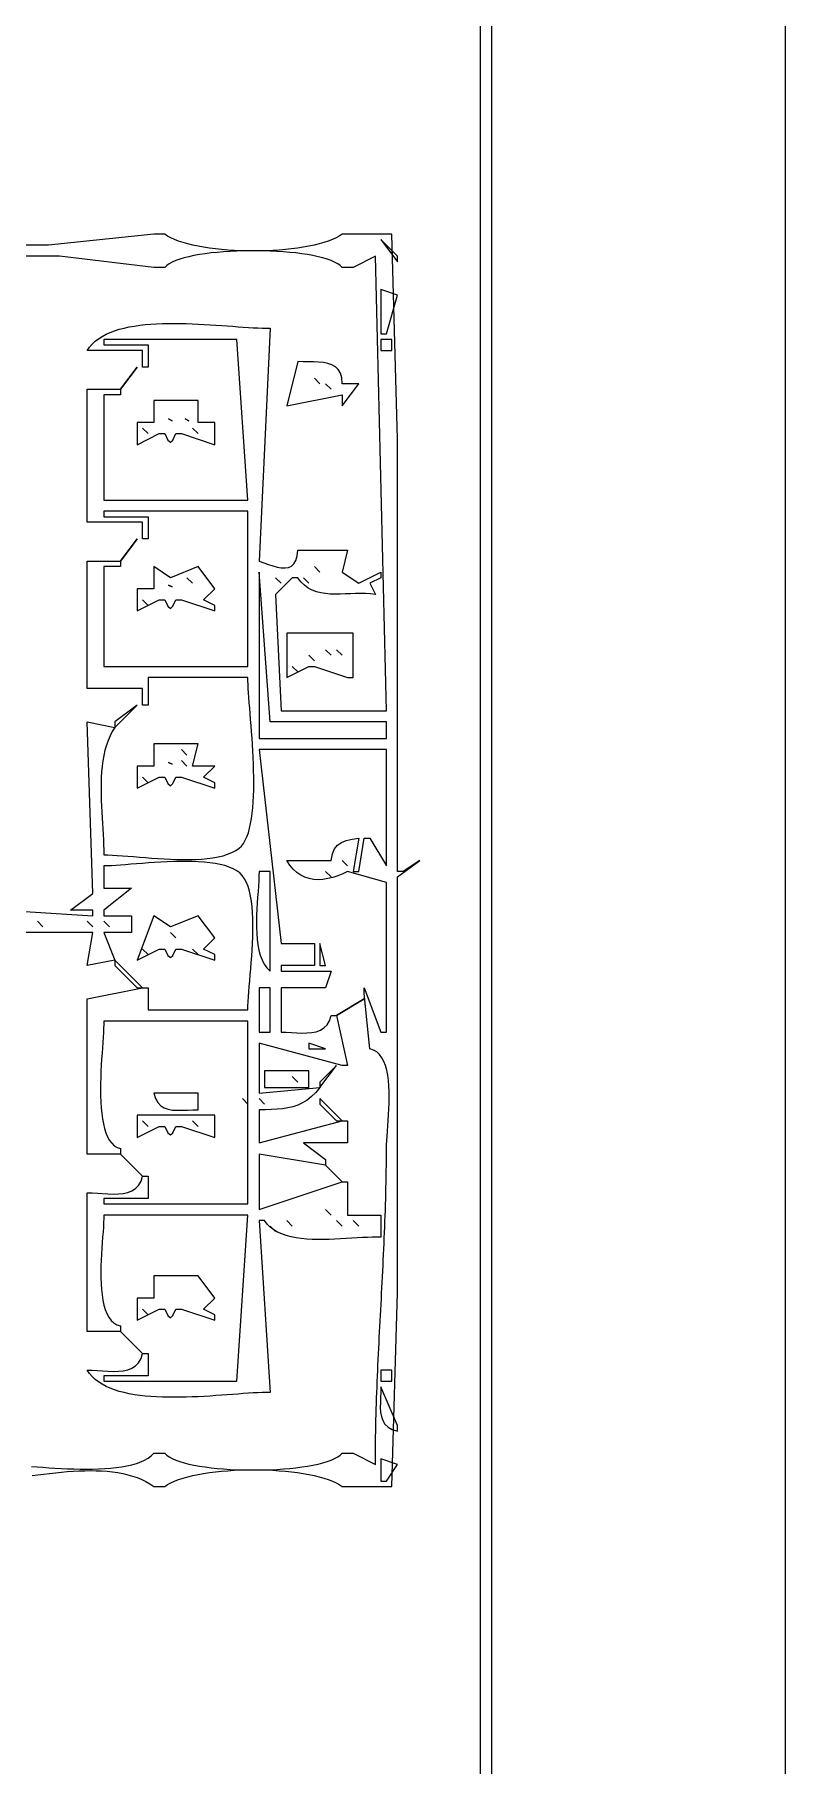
# Model space of a CAD drawing. Extents: x 0 to 1224, y 0 to 792.
# Drawn here: x 1088.5 to 1224, y 316.7 to 629 of the extents above; entities that cross this region are included whole.
import ezdxf

# ---------------------------------------------------------------- set-up
doc = ezdxf.new("R2010")
doc.units = 0
doc.layers.add('C7', color=7, linetype='CONTINUOUS')

msp = doc.modelspace()

# ---------------------------------------------------------------- linework, layer by layer
at = {"layer": 'C7'}
for points in [[(0, 792), (0, 0), (1224, 0), (1224, 792), (0, 792)], [(35, 757), (35, 35), (1171, 35), (1171, 757), (35, 757)], [(37, 755), (37, 37), (1169, 37), (1169, 755), (37, 755)], [(1088.0619, 368.9913), (1089.1018, 369.13), (1090.1506, 369.2632), (1091.2058, 369.3887), (1092.2651, 369.5044), (1093.326, 369.6083), (1094.3863, 369.698), (1095.4435, 369.7716), (1096.4952, 369.8268), (1097.5391, 369.8616), (1098.5728, 369.8737), (1099.5939, 369.8611), (1100.6, 369.8215), (1101.5888, 369.753), (1102.5579, 369.6533), (1103.5049, 369.5202), (1104.4274, 369.3517), (1105.323, 369.1456), (1106.1895, 368.8998), (1107.0243, 368.6121), (1107.8251, 368.2805), (1108.5896, 367.9026), (1109.3153, 367.4765), (1110, 367), (1111, 367), (1112, 367), (1112.5123, 367.3469), (1113.1027, 367.6727), (1113.7662, 367.9776), (1114.4978, 368.2614), (1115.2928, 368.5243), (1116.1463, 368.7661), (1117.0534, 368.9868), (1118.0091, 369.1866), (1119.0088, 369.3653), (1120.0474, 369.523), (1121.1202, 369.6596), (1122.2221, 369.7753), (1123.3485, 369.8699), (1124.4943, 369.9435), (1125.6547, 369.996), (1126.8249, 370.0276), (1128, 370.0381), (1129.175, 370.0276), (1130.3452, 369.996), (1131.5056, 369.9435), (1132.6514, 369.8699), (1133.7778, 369.7753), (1134.8797, 369.6596), (1135.9525, 369.523), (1136.9911, 369.3653), (1137.9908, 369.1866), (1138.9465, 368.9868), (1139.8536, 368.7661), (1140.7071, 368.5243), (1141.5021, 368.2615), (1142.2337, 367.9776), (1142.8972, 367.6728), (1143.4876, 367.3469), (1144, 367), (1145, 367), (1146, 367), (1153, 367), (1154, 402), (1154, 477), (1158, 480), (1155, 478), (1154, 478), (1154, 556), (1153, 593), (1146, 593), (1145, 593), (1144, 593), (1143.4876, 592.653), (1142.8972, 592.3271), (1142.2337, 592.0223), (1141.5021, 591.7384), (1140.7071, 591.4756), (1139.8536, 591.2338), (1138.9465, 591.013), (1137.9908, 590.8133), (1136.9911, 590.6346), (1135.9525, 590.4769), (1134.8797, 590.3402), (1133.7778, 590.2246), (1132.6514, 590.13), (1131.5056, 590.0564), (1130.3452, 590.0038), (1129.175, 589.9723), (1128, 589.9618), (1126.8249, 589.9723), (1125.6547, 590.0038), (1124.4943, 590.0564), (1123.3485, 590.13), (1122.2221, 590.2246), (1121.1202, 590.3402), (1120.0474, 590.4769), (1119.0088, 590.6346), (1118.0091, 590.8133), (1117.0534, 591.013), (1116.1463, 591.2338), (1115.2928, 591.4756), (1114.4978, 591.7384), (1113.7662, 592.0223), (1113.1027, 592.3271), (1112.5123, 592.653), (1112, 593), (1111, 593), (1110, 593), (1091, 591), (1045, 591)], [(1151, 592), (1154, 588), (1154, 589), (1151, 592)], [(1083, 471), (1099, 470), (1099, 471), (1095, 471), (1099, 474), (1098, 505), (1103, 504), (1102.5275, 503.2576), (1102.1146, 502.4701), (1101.7578, 501.6412), (1101.4535, 500.7745), (1101.1983, 499.8734), (1100.9886, 498.9416), (1100.8209, 497.9827), (1100.6917, 497.0002), (1100.5975, 495.9977), (1100.5348, 494.9789), (1100.5001, 493.9472), (1100.4898, 492.9064), (1100.5006, 491.8599), (1100.5288, 490.8113), (1100.571, 489.7642), (1100.6236, 488.7222), (1100.6831, 487.689), (1100.7462, 486.6679), (1100.8091, 485.6628), (1100.8684, 484.677), (1100.9207, 483.7143), (1100.9624, 482.7781), (1100.99, 481.8722), (1101, 481), (1101.7385, 480.9882), (1102.5472, 480.9554), (1103.4195, 480.9048), (1104.3488, 480.8398), (1105.3285, 480.7639), (1106.3521, 480.6804), (1107.4129, 480.5928), (1108.5045, 480.5044), (1109.6202, 480.4186), (1110.7536, 480.3389), (1111.8979, 480.2686), (1113.0467, 480.2111), (1114.1934, 480.1699), (1115.3314, 480.1484), (1116.4541, 480.1498), (1117.555, 480.1777), (1118.6274, 480.2354), (1119.665, 480.3264), (1120.6609, 480.454), (1121.6088, 480.6216), (1122.502, 480.8326), (1123.3339, 481.0904), (1124.098, 481.3985), (1124.7878, 481.7602), (1125.3966, 482.179), (1125.814, 482.5734), (1126.189, 483.0572), (1126.5233, 483.625), (1126.8188, 484.2713), (1127.0775, 484.9909), (1127.3011, 485.7782), (1127.4917, 486.628), (1127.651, 487.5348), (1127.7809, 488.4933), (1127.8834, 489.4981), (1127.9604, 490.5438), (1128.0136, 491.625), (1128.0451, 492.7363), (1128.0566, 493.8723), (1128.0501, 495.0278), (1128.0275, 496.1972), (1127.9906, 497.3752), (1127.9414, 498.5564), (1127.8816, 499.7355), (1127.8133, 500.907), (1127.7382, 502.0655), (1127.6583, 503.2058), (1127.5755, 504.3223), (1127.4916, 505.4098), (1127.4085, 506.4628), (1127.3282, 507.4759), (1127.2524, 508.4439), (1127.1831, 509.3611), (1127.1222, 510.2224), (1127.0715, 511.0224), (1127.033, 511.7555), (1127.0085, 512.4165), (1127, 513), (1109, 513), (1109, 508), (1108, 508), (1108, 511), (1098, 511), (1098, 534), (1104, 534), (1104, 533), (1101, 533), (1101, 515), (1127, 515), (1127, 543), (1101, 543), (1101, 542), (1109, 542), (1109, 538), (1108, 538), (1108, 541), (1098, 541), (1098, 565), (1104, 565), (1104, 564), (1101, 564), (1101, 545), (1127, 545), (1125, 574), (1101, 574), (1101, 573), (1109, 573), (1109, 569), (1108, 569), (1108, 572), (1098, 572), (1098.4168, 572.6011), (1098.8974, 573.154), (1099.4386, 573.6603), (1100.037, 574.1218), (1100.6895, 574.5404), (1101.3929, 574.9178), (1102.144, 575.2559), (1102.9397, 575.5564), (1103.7766, 575.8211), (1104.6517, 576.0518), (1105.5617, 576.2504), (1106.5034, 576.4185), (1107.4736, 576.5581), (1108.4691, 576.6709), (1109.4868, 576.7587), (1110.5234, 576.8233), (1111.5757, 576.8664), (1112.6406, 576.89), (1113.7147, 576.8957), (1114.7951, 576.8855), (1115.8783, 576.861), (1116.9613, 576.8241), (1118.0408, 576.7765), (1119.1137, 576.7201), (1120.1767, 576.6567), (1121.2267, 576.588), (1122.2604, 576.5159), (1123.2747, 576.4421), (1124.2663, 576.3684), (1125.232, 576.2967), (1126.1687, 576.2288), (1127.0732, 576.1663), (1127.9422, 576.1112), (1128.7726, 576.0652), (1129.5612, 576.0302), (1130.3047, 576.0078), (1131, 576), (1129, 534), (1129.8513, 533.6939), (1130.6891, 533.3967), (1131.5028, 533.1315), (1132.2818, 532.9214), (1133.0156, 532.7895), (1133.6936, 532.7591), (1134.3054, 532.8531), (1134.8402, 533.0947), (1135.2876, 533.5071), (1135.6371, 534.1133), (1135.8781, 534.9366), (1136, 536), (1145, 536), (1144, 532), (1147, 530), (1151, 532), (1151, 531), (1149, 530), (1150, 528), (1149.1306, 528.1052), (1148.2404, 528.1563), (1147.3346, 528.1661), (1146.4186, 528.1469), (1145.4976, 528.1115), (1144.577, 528.0725), (1143.6621, 528.0423), (1142.7583, 528.0336), (1141.8709, 528.0591), (1141.0051, 528.1312), (1140.1664, 528.2625), (1139.36, 528.4657), (1138.5914, 528.7533), (1137.8657, 529.138), (1137.1883, 529.6323), (1136.5647, 530.2487), (1136, 531), (1135, 531), (1132, 528), (1133, 507), (1152, 507), (1150, 589), (1146, 587), (1145, 587), (1144, 587), (1143.6477, 587.3342), (1143.1962, 587.6488), (1142.6516, 587.9438), (1142.0198, 588.2191), (1141.3069, 588.4747), (1140.5188, 588.7107), (1139.6616, 588.927), (1138.7413, 589.1236), (1137.7639, 589.3006), (1136.7354, 589.4579), (1135.6619, 589.5955), (1134.5492, 589.7135), (1133.4035, 589.8118), (1132.2308, 589.8905), (1131.037, 589.9495), (1129.8282, 589.9888), (1128.6104, 590.0084), (1127.3895, 590.0084), (1126.1717, 589.9888), (1124.9629, 589.9495), (1123.7691, 589.8905), (1122.5964, 589.8118), (1121.4507, 589.7135), (1120.338, 589.5955), (1119.2645, 589.4579), (1118.236, 589.3006), (1117.2586, 589.1236), (1116.3383, 588.927), (1115.4811, 588.7107), (1114.693, 588.4747), (1113.9801, 588.2191), (1113.3483, 587.9438), (1112.8037, 587.6488), (1112.3522, 587.3342), (1112, 587), (1111, 587), (1110, 587), (1093, 589), (1045, 589)], [(1151, 583), (1151, 575), (1152, 575), (1154, 582), (1151, 583)], [(1151, 574), (1151, 572), (1153, 572), (1153, 574), (1151, 574)], [(1107, 569), (1104, 565), (1107, 569)], [(1136, 570), (1134, 562), (1144, 564), (1144, 562), (1147, 566), (1144, 566), (1143.9314, 567.0495), (1143.695, 567.8931), (1143.3084, 568.5536), (1142.7894, 569.0536), (1142.1558, 569.4158), (1141.4252, 569.663), (1140.6154, 569.8178), (1139.7442, 569.9028), (1138.8293, 569.9409), (1137.8885, 569.9546), (1136.9394, 569.9668), (1136, 570)], [(1139, 567), (1140, 566), (1139, 567)], [(1141, 566), (1142, 565), (1141, 566)], [(1110, 563), (1110, 559), (1107, 559), (1107, 555), (1111, 557), (1112, 557), (1112.5339, 555.8485), (1113, 555.4647), (1113.4661, 555.8485), (1114, 557), (1115, 557), (1121, 555), (1121, 559), (1118, 559), (1118, 563), (1110, 563)], [(1112.6666, 559.6667), (1113.3334, 559.3333), (1112.6666, 559.6667)], [(1115.6666, 559.6667), (1116.3334, 559.3333), (1115.6666, 559.6667)], [(1108, 558), (1109, 557), (1108, 558)], [(1117, 558), (1118, 557), (1117, 558)], [(1107, 538), (1104, 534), (1107, 538)], [(1110, 533), (1110, 529), (1107, 529), (1107, 525), (1111, 527), (1112, 527), (1112.5339, 525.8485), (1113, 525.4647), (1113.4661, 525.8485), (1114, 527), (1115, 527), (1121, 525), (1121, 526), (1119, 527), (1121, 529), (1118, 533), (1113, 531), (1110, 533)], [(1116, 531), (1117, 530), (1116, 531)], [(1129, 532), (1129, 502), (1152, 502), (1152, 505), (1131, 505), (1129, 532)], [(1132, 531), (1133, 530), (1132, 531)], [(1137, 531), (1138, 530), (1137, 531)], [(1139, 533), (1140, 532), (1139, 533)], [(1112.6666, 529.6667), (1113.3334, 529.3333), (1112.6666, 529.6667)], [(1108, 527), (1109, 526), (1108, 527)], [(1134, 521), (1134, 513), (1138, 515), (1139, 515), (1145, 513), (1146, 513), (1146, 521), (1134, 521)], [(1138, 517), (1139, 516), (1138, 517)], [(1141, 518), (1142, 517), (1141, 518)], [(1143, 518), (1144, 517), (1143, 518)], [(1135, 515), (1136, 514), (1135, 515)], [(1107, 508), (1103, 505), (1103, 504), (1107, 508)], [(1087.9653, 370.6437), (1088.9688, 370.5608), (1090.009, 370.4795), (1091.08, 370.402), (1092.176, 370.3304), (1093.2911, 370.267), (1094.4196, 370.214), (1095.5556, 370.1734), (1096.6932, 370.1474), (1097.8267, 370.1384), (1098.9503, 370.1483), (1100.0581, 370.1795), (1101.1442, 370.2341), (1102.2029, 370.3142), (1103.2284, 370.422), (1104.2148, 370.5598), (1105.1562, 370.7296), (1106.047, 370.9337), (1106.8812, 371.1743), (1107.653, 371.4535), (1108.3566, 371.7735), (1108.9862, 372.1364), (1109.5359, 372.5445), (1110, 373), (1111, 373), (1112, 373), (1112.3522, 372.6657), (1112.8037, 372.351), (1113.3483, 372.0561), (1113.9801, 371.7808), (1114.693, 371.5252), (1115.4811, 371.2892), (1116.3383, 371.0729), (1117.2586, 370.8763), (1118.236, 370.6993), (1119.2645, 370.542), (1120.338, 370.4043), (1121.4507, 370.2863), (1122.5964, 370.188), (1123.7691, 370.1094), (1124.9629, 370.0504), (1126.1717, 370.011), (1127.3895, 369.9914), (1128.6104, 369.9914), (1129.8282, 370.011), (1131.037, 370.0504), (1132.2308, 370.1094), (1133.4035, 370.188), (1134.5492, 370.2863), (1135.6619, 370.4043), (1136.7354, 370.542), (1137.7639, 370.6993), (1138.7413, 370.8763), (1139.6616, 371.0729), (1140.5188, 371.2892), (1141.3069, 371.5252), (1142.0198, 371.7808), (1142.6516, 372.0561), (1143.1962, 372.351), (1143.6477, 372.6657), (1144, 373), (1145, 373), (1146, 373), (1150, 371), (1150.0018, 371.9992), (1150.0072, 372.998), (1150.016, 373.9964), (1150.0281, 374.9943), (1150.0434, 375.9918), (1150.0618, 376.9889), (1150.083, 377.9857), (1150.1071, 378.9822), (1150.1338, 379.9784), (1150.163, 380.9743), (1150.1947, 381.97), (1150.2286, 382.9655), (1150.2646, 383.9608), (1150.3026, 384.9559), (1150.3426, 385.951), (1150.3842, 386.9459), (1150.4275, 387.9408), (1150.4723, 388.9356), (1150.5185, 389.9305), (1150.5658, 390.9253), (1150.6143, 391.9202), (1150.6638, 392.9152), (1150.7141, 393.9102), (1150.7651, 394.9054), (1150.8167, 395.9007), (1150.8687, 396.8963), (1150.9211, 397.892), (1150.9736, 398.888), (1151.0263, 399.8842), (1151.0788, 400.8808), (1151.1312, 401.8776), (1151.1832, 402.8748), (1151.2348, 403.8724), (1151.2858, 404.8704), (1151.3361, 405.8688), (1151.3856, 406.8677), (1151.4341, 407.8671), (1151.4814, 408.867), (1151.5276, 409.8674), (1151.5724, 410.8684), (1151.6157, 411.87), (1151.6573, 412.8723), (1151.6973, 413.8751), (1151.7353, 414.8787), (1151.7713, 415.883), (1151.8052, 416.888), (1151.8369, 417.8938), (1151.8661, 418.9004), (1151.8928, 419.9078), (1151.9169, 420.916), (1151.9381, 421.9252), (1151.9565, 422.9352), (1151.9718, 423.9462), (1151.9839, 424.9581), (1151.9927, 425.971), (1151.9981, 426.985), (1152, 428), (1152.0133, 428.67), (1152.0495, 429.4251), (1152.1031, 430.2545), (1152.1685, 431.1476), (1152.2401, 432.0938), (1152.3123, 433.0824), (1152.3796, 434.1029), (1152.4363, 435.1445), (1152.4769, 436.1967), (1152.4958, 437.2488), (1152.4874, 438.2903), (1152.4462, 439.3104), (1152.3665, 440.2985), (1152.2429, 441.2441), (1152.0696, 442.1364), (1151.8412, 442.9649), (1151.5521, 443.7189), (1151.1966, 444.3879), (1150.7692, 444.9611), (1150.2644, 445.4279), (1149.6765, 445.7777), (1149, 446), (1148, 456), (1148, 457), (1151, 449), (1152, 449), (1152, 476), (1145, 478), (1144.1018, 477.5722), (1143.2031, 477.2082), (1142.3083, 476.914), (1141.4218, 476.6955), (1140.5483, 476.5589), (1139.692, 476.51), (1138.8575, 476.5549), (1138.0492, 476.6996), (1137.2716, 476.9501), (1136.5291, 477.3125), (1135.8263, 477.7926), (1135.1675, 478.3965), (1134.5572, 479.1303), (1134, 480), (1142, 480), (1142.2542, 481.1964), (1142.6503, 482.1031), (1143.1953, 482.7689), (1143.8958, 483.2427), (1144.7589, 483.5732), (1145.7913, 483.8093), (1147, 484), (1146, 478), (1147, 478), (1148, 484), (1149, 484), (1152, 479), (1152, 500), (1129, 500), (1133, 465), (1139, 465), (1139, 461), (1133, 461), (1133, 460), (1142, 460), (1141, 457), (1133, 457), (1133, 449), (1133.9252, 448.9784), (1134.8691, 448.9293), (1135.8164, 448.8757), (1136.752, 448.8406), (1137.6607, 448.8472), (1138.5275, 448.9186), (1139.3372, 449.0778), (1140.0748, 449.348), (1140.7249, 449.7522), (1141.2726, 450.3135), (1141.7026, 451.0551), (1142, 452), (1143, 452), (1145, 443), (1144, 443), (1129, 447), (1129, 438), (1140, 439), (1139.2356, 438.1063), (1138.4576, 437.3573), (1137.6617, 436.74), (1136.8437, 436.2417), (1135.9993, 435.8496), (1135.1245, 435.5507), (1134.215, 435.3324), (1133.2666, 435.1818), (1132.275, 435.086), (1131.2362, 435.0323), (1130.1459, 435.0079), (1129, 435), (1129, 429), (1144, 433), (1145, 433), (1145, 429), (1137, 429), (1141, 426), (1141, 425), (1129, 427), (1129, 417), (1144, 422), (1145, 422), (1145, 416), (1151, 416), (1151, 412), (1150.2412, 412.0117), (1149.4275, 411.9993), (1148.5649, 411.9676), (1147.6596, 411.9211), (1146.7176, 411.8644), (1145.7451, 411.8021), (1144.7482, 411.7389), (1143.7331, 411.6794), (1142.7058, 411.6283), (1141.6725, 411.59), (1140.6392, 411.5693), (1139.6122, 411.5708), (1138.5975, 411.5991), (1137.6012, 411.6588), (1136.6295, 411.7545), (1135.6886, 411.8909), (1134.7844, 412.0725), (1133.9231, 412.3041), (1133.1109, 412.5901), (1132.3539, 412.9353), (1131.6582, 413.3443), (1131.0299, 413.8216), (1130.4751, 414.372), (1130, 415), (1129, 415), (1131, 384), (1130.3047, 383.9921), (1129.5611, 383.9697), (1128.7726, 383.9347), (1127.9422, 383.8887), (1127.0732, 383.8336), (1126.1687, 383.7711), (1125.232, 383.7031), (1124.2662, 383.6314), (1123.2746, 383.5578), (1122.2604, 383.484), (1121.2267, 383.4119), (1120.1767, 383.3432), (1119.1137, 383.2798), (1118.0409, 383.2234), (1116.9613, 383.1758), (1115.8783, 383.1389), (1114.7951, 383.1144), (1113.7148, 383.1041), (1112.6406, 383.1099), (1111.5758, 383.1334), (1110.5234, 383.1766), (1109.4868, 383.2412), (1108.4692, 383.329), (1107.4736, 383.4417), (1106.5034, 383.5813), (1105.5617, 383.7495), (1104.6517, 383.9481), (1103.7767, 384.1788), (1102.9397, 384.4435), (1102.1441, 384.744), (1101.3929, 385.0821), (1100.6895, 385.4595), (1100.037, 385.8781), (1099.4386, 386.3396), (1098.8975, 386.8459), (1098.4169, 387.3988), (1098, 388), (1098.8936, 387.9782), (1099.8253, 387.926), (1100.7789, 387.8632), (1101.7384, 387.8095), (1102.6879, 387.7848), (1103.6113, 387.8087), (1104.4925, 387.9011), (1105.3157, 388.0817), (1106.0648, 388.3703), (1106.7238, 388.7867), (1107.2767, 389.3506), (1107.7074, 390.0817), (1108, 391), (1109, 391), (1109, 387), (1101, 387), (1101, 386), (1125, 386), (1127, 416), (1101, 416), (1100.988, 415.355), (1100.9553, 414.6231), (1100.9062, 413.814), (1100.8452, 412.9372), (1100.7767, 412.0024), (1100.7052, 411.0191), (1100.6353, 409.9971), (1100.5713, 408.9459), (1100.5177, 407.875), (1100.479, 406.7942), (1100.4596, 405.7131), (1100.464, 404.6412), (1100.4968, 403.5882), (1100.5622, 402.5636), (1100.6649, 401.5772), (1100.8092, 400.6384), (1100.9997, 399.757), (1101.2408, 398.9426), (1101.5369, 398.2047), (1101.8926, 397.5529), (1102.3123, 396.997), (1102.8004, 396.5464), (1103.3615, 396.2109), (1104, 396), (1104, 395), (1098, 395), (1098, 420), (1098.8936, 419.9782), (1099.8253, 419.926), (1100.7789, 419.8632), (1101.7384, 419.8095), (1102.6879, 419.7848), (1103.6113, 419.8087), (1104.4925, 419.9011), (1105.3157, 420.0817), (1106.0648, 420.3703), (1106.7238, 420.7867), (1107.2767, 421.3505), (1107.7074, 422.0817), (1108, 423), (1109, 423), (1109, 419), (1101, 419), (1101, 418), (1127, 418), (1127, 451), (1101, 451), (1100.9898, 450.3907), (1100.9617, 449.6936), (1100.9188, 448.9171), (1100.8645, 448.0693), (1100.8019, 447.1586), (1100.7345, 446.1934), (1100.6654, 445.1818), (1100.598, 444.1321), (1100.5356, 443.0528), (1100.4814, 441.952), (1100.4387, 440.8381), (1100.4107, 439.7194), (1100.4009, 438.6041), (1100.4125, 437.5006), (1100.4486, 436.4171), (1100.5127, 435.362), (1100.6081, 434.3436), (1100.7379, 433.37), (1100.9054, 432.4498), (1101.1141, 431.591), (1101.3671, 430.8022), (1101.6677, 430.0914), (1102.0192, 429.4671), (1102.4249, 428.9375), (1102.8881, 428.5109), (1103.412, 428.1956), (1104, 428), (1104, 427), (1098, 427), (1098, 455), (1108, 457), (1109, 457), (1109, 453), (1127, 453), (1127.0118, 453.7141), (1127.045, 454.5033), (1127.0963, 455.3607), (1127.1623, 456.2793), (1127.2396, 457.2519), (1127.3249, 458.2716), (1127.4147, 459.3313), (1127.5057, 460.4241), (1127.5946, 461.5429), (1127.6779, 462.6808), (1127.7523, 463.8306), (1127.8145, 464.9854), (1127.861, 466.1381), (1127.8885, 467.2818), (1127.8936, 468.4095), (1127.8729, 469.514), (1127.8231, 470.5884), (1127.7409, 471.6257), (1127.6228, 472.6188), (1127.4654, 473.5608), (1127.2655, 474.4446), (1127.0195, 475.2632), (1126.7243, 476.0096), (1126.3763, 476.6767), (1125.9723, 477.2577)], [(1110, 501), (1110, 497), (1107, 497), (1107, 493), (1111, 495), (1112, 495), (1112.5339, 493.8485), (1113, 493.4647), (1113.4661, 493.8485), (1114, 495), (1115, 495), (1121, 493), (1121, 494), (1119, 495), (1121, 497), (1117, 497), (1118, 501), (1110, 501)], [(1115, 500), (1116, 499), (1115, 500)], [(1112.6666, 497.6667), (1113.3334, 497.3333), (1112.6666, 497.6667)], [(1115, 498), (1116, 497), (1115, 498)], [(1108, 495), (1109, 494), (1108, 495)], [(1125.9722, 477.2577), (1125.5246, 477.72), (1124.9811, 478.1269), (1124.3488, 478.4814), (1123.6349, 478.7864), (1122.8463, 479.0449), (1121.9903, 479.2599), (1121.0739, 479.4343), (1120.1042, 479.5712), (1119.0883, 479.6736), (1118.0334, 479.7443), (1116.9465, 479.7864), (1115.8347, 479.8029), (1114.7051, 479.7968), (1113.5648, 479.7709), (1112.4209, 479.7284), (1111.2806, 479.6721), (1110.1509, 479.6051), (1109.0389, 479.5304), (1107.9517, 479.4508), (1106.8965, 479.3695), (1105.8802, 479.2893), (1104.9101, 479.2133), (1103.9933, 479.1444), (1103.1367, 479.0857), (1102.3476, 479.04), (1101.6329, 479.0105), (1101, 479), (1101, 475), (1106, 475), (1101, 471), (1101, 470), (1106, 470), (1106, 467), (1101, 467), (1103, 462), (1098, 461), (1099, 467), (1086, 467)], [(1129, 478), (1128.9852, 477.1838), (1128.9456, 476.2988), (1128.8878, 475.3543), (1128.8186, 474.3601), (1128.7447, 473.3257), (1128.6729, 472.2607), (1128.6099, 471.1747), (1128.5625, 470.0774), (1128.5374, 468.9782), (1128.5414, 467.8869), (1128.5813, 466.813), (1128.6637, 465.7661), (1128.7954, 464.7557), (1128.9833, 463.7916), (1129.2339, 462.8833), (1129.5542, 462.0404), (1129.9508, 461.2724), (1130.4304, 460.5891), (1131, 460), (1131, 478), (1129, 478)], [(1141, 478), (1142, 477), (1141, 478)], [(1144, 480), (1145, 479), (1144, 480)], [(1089, 469), (1090, 468), (1089, 469)], [(1098, 469), (1099, 468), (1098, 469)], [(1101, 469), (1102, 468), (1101, 469)], [(1110, 470), (1107, 462), (1111, 464), (1112, 464), (1112.5339, 462.8485), (1113, 462.4647), (1113.4661, 462.8485), (1114, 464), (1115, 464), (1121, 462), (1121, 463), (1119, 464), (1121, 466), (1118, 470), (1113, 468), (1110, 470)], [(1113, 467), (1114, 466), (1113, 467)], [(1108, 464), (1109, 463), (1108, 464)], [(1117, 464), (1118, 463), (1117, 464)], [(1140, 465), (1140, 461), (1141, 461), (1140, 465)], [(1103, 462), (1103, 461), (1107, 457), (1108, 457), (1103, 462)], [(1129, 457), (1129, 449), (1131, 449), (1131, 457), (1129, 457)], [(1143, 452), (1148, 455), (1143, 452)], [(1138, 447), (1138, 446), (1141, 446), (1138, 447)], [(1130, 442), (1130, 439), (1138, 439), (1138, 442), (1130, 442)], [(1135, 441), (1136, 440), (1135, 441)], [(1143, 443), (1140, 440), (1140, 439), (1143, 443)], [(1110, 438), (1110.2997, 437.0314), (1110.7242, 436.2826), (1111.2605, 435.7268), (1111.8953, 435.3369), (1112.6157, 435.0863), (1113.4085, 434.9479), (1114.2605, 434.895), (1115.1588, 434.9006), (1116.0902, 434.9379), (1117.0416, 434.98), (1118, 435), (1118, 438), (1110, 438)], [(1126, 437), (1127, 436), (1126, 437)], [(1129, 437), (1130, 436), (1129, 437)], [(1140, 437), (1140, 436), (1143, 433), (1144, 433), (1140, 437)], [(1107, 434), (1107, 430), (1111, 432), (1112, 432), (1112.5339, 430.8484), (1113, 430.4647), (1113.4661, 430.8485), (1114, 432), (1115, 432), (1121, 430), (1121, 434), (1107, 434)], [(1108, 433), (1109, 432), (1108, 433)], [(1117, 433), (1118, 432), (1117, 433)], [(1104, 427), (1108, 423), (1104, 427)], [(1141, 425), (1144, 422), (1141, 425)], [(1141, 417), (1142, 416), (1141, 417)], [(1131, 414), (1132, 413), (1131, 414)], [(1134, 415), (1135, 414), (1134, 415)], [(1143, 415), (1144, 414), (1143, 415)], [(1146, 415), (1147, 414), (1146, 415)], [(1110, 405), (1110, 401), (1107, 401), (1107, 397), (1111, 399), (1112, 399), (1112.5339, 397.8485), (1113, 397.4647), (1113.4661, 397.8485), (1114, 399), (1115, 399), (1121, 397), (1121, 398), (1119, 399), (1121, 401), (1118, 405), (1110, 405)], [(1108, 399), (1109, 398), (1108, 399)], [(1104, 395), (1108, 391), (1104, 395)], [(1151, 388), (1151, 386), (1153, 386), (1153, 388), (1151, 388)], [(1151, 385), (1150.98, 384.0416), (1150.9379, 383.0902), (1150.9006, 382.1588), (1150.895, 381.2605), (1150.948, 380.4084), (1151.0863, 379.6157), (1151.337, 378.8953), (1151.7268, 378.2605), (1152.2826, 377.7243), (1153.0314, 377.2997), (1154, 377), (1154, 378), (1151, 385)], [(1151, 372), (1151, 368), (1152, 368), (1154, 371), (1151, 372)]]:
    msp.add_lwpolyline(points, dxfattribs=at)

doc.saveas('drawing.dxf')
